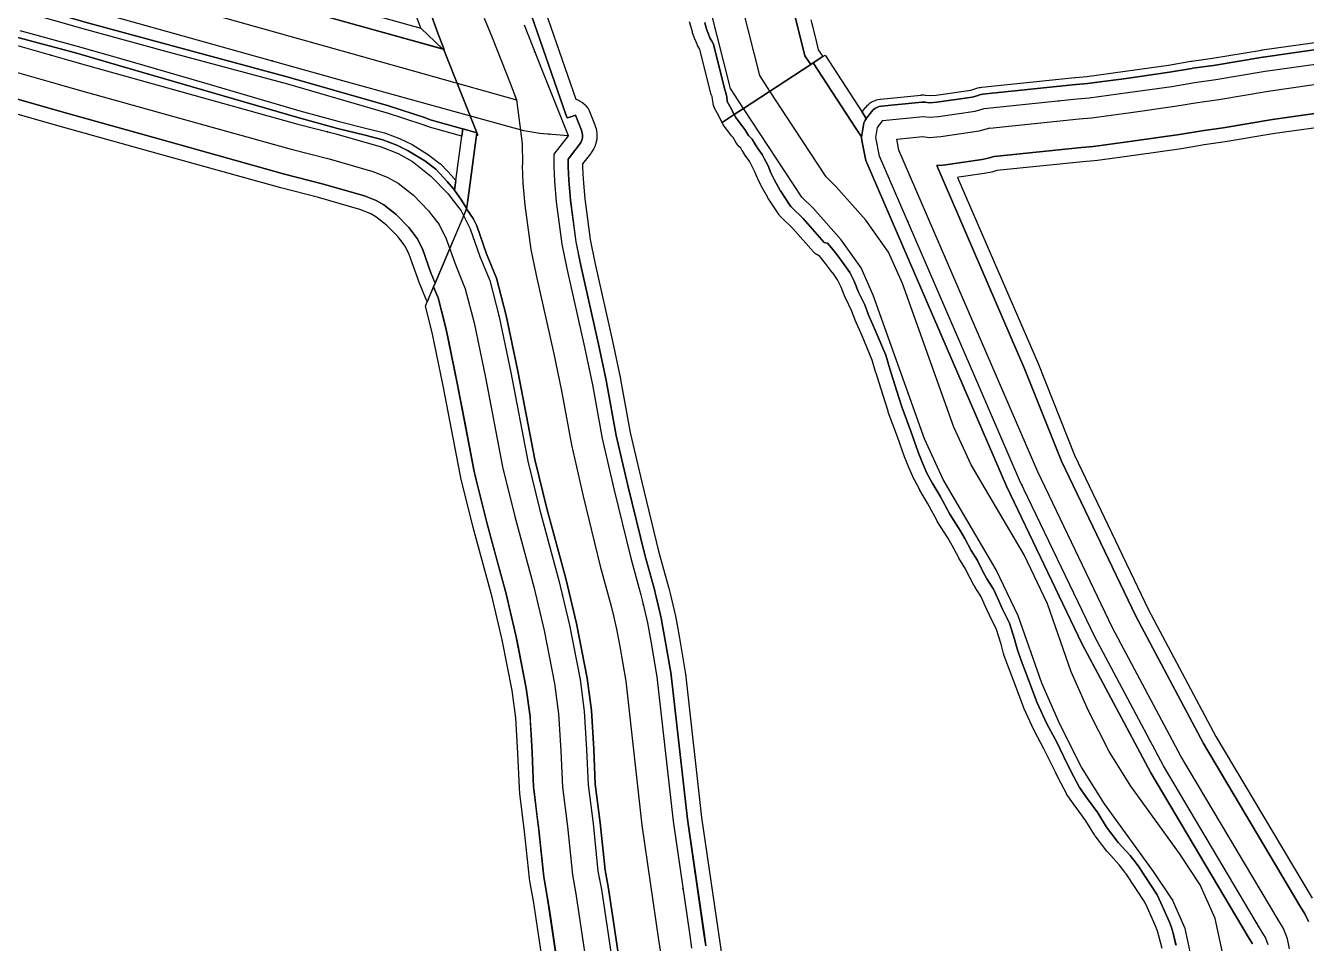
# Model space of a CAD drawing. Header units: inches. Extents: x 87989 to 118156, y 435697 to 451526.
# Drawn here: x 98149.1 to 98595.7, y 450394.4 to 450714.3 of the extents above; entities that cross this region are included whole.
import ezdxf

# ---------------------------------------------------------------- set-up
doc = ezdxf.new("R2010")
doc.units = ezdxf.units.IN
doc.header["$MEASUREMENT"] = 0
for name, color, linetype, true_color in [('As_waterkering_BWK', 7, 'Continuous', 0x7b8981), ('Beschermingszone_BWK', 7, 'Continuous', 0xcf890d), ('Grens_bebouwingsvrije_zone_BWK', 7, 'Continuous', 0x6789ae), ('Kernzone_BWK', 7, 'Continuous', 0xcb89af), ('Referentiepunten_BWK', 7, 'Continuous', 0x178980)]:
    doc.layers.add(name, color=color, linetype=linetype, true_color=true_color)

msp = doc.modelspace()

# ---------------------------------------------------------------- linework, layer by layer
at = {"layer": 'As_waterkering_BWK'}
for points in [[(98338.3395, 450675.9353), (98328.3819, 450676.6707), (98322.8617, 450677.5741), (98259.723, 450695.0705), (98198.2939, 450712.3156), (98159.0546, 450723.1662), (98121.1723, 450733.7292), (98102.6418, 450738.911), (98094.8299, 450741.0953), (98078.2447, 450745.7324), (98038.5788, 450757.0144), (98010.9287, 450764.5817), (97998.3156, 450768.0336), (97994.9932, 450768.9428), (97958.2035, 450779.3559), (97926.5953, 450788.4775), (97877.9285, 450802.4526), (97843.7081, 450812.2173), (97807.1307, 450822.8646), (97766.9971, 450834.4073), (97725.128, 450846.2486), (97689.2554, 450856.0991)], [(98399.4605, 450685.4053), (98394.866, 450692.407), (98387.9833, 450719.8759)], [(98322.9238, 450714.537), (98329.1915, 450698.6574), (98338.2952, 450676.0454), (98338.3395, 450675.9353)], [(98139.669, 450709.24), (98163.3632, 450702.4618), (98168.6306, 450700.985), (98200.7082, 450692.0504), (98244.072, 450679.9631), (98257.2812, 450676.5604), (98273.07, 450672.0044), (98278.9874, 450669.7029), (98283.9941, 450666.9319), (98290.4535, 450661.8598), (98296.4048, 450655.6772), (98297.7842, 450653.892)], [(98481.9404, 450587.745), (98446.9062, 450668.827), (98445.5832, 450675.3093), (98446.1687, 450678.8019), (98448.0151, 450681.2456), (98462.0802, 450682.6576), (98464.3333, 450682.3828), (98467.432, 450682.6336), (98480.2304, 450684.4845), (98483.0151, 450685.2518), (98483.336, 450685.408), (98515.7914, 450688.7854), (98519.9838, 450689.1238), (98533.5008, 450690.9538), (98548.8033, 450693.1111), (98556.6732, 450694.4817), (98564.0988, 450695.5128), (98581.3129, 450698.3954), (98603.9049, 450701.6066)], [(98555.5346, 450389.7892), (98553.4179, 450399.5788), (98549.0523, 450409.5007), (98542.4377, 450419.4226), (98525.372, 450442.9705), (98517.3022, 450455.8029), (98509.7616, 450470.7518), (98503.4116, 450485.0394), (98495.2095, 450508.5873), (98487.5365, 450524.5947), (98469.0157, 450556.0801), (98462.5334, 450570.2354), (98444.6739, 450620.374), (98440.4406, 450629.899), (98433.4953, 450639.6225), (98423.838, 450650.5366), (98419.7369, 450654.5053), (98399.4605, 450685.4053)], [(98338.3395, 450675.9353), (98333.3124, 450669.453), (98333.3564, 450665.6022), (98333.3218, 450665.1795), (98333.5154, 450660.1105), (98334.1551, 450652.8846), (98336.1026, 450638.1314), (98337.8463, 450629.6321), (98344.0388, 450602.2101), (98346.7679, 450589.0984), (98350.1846, 450570.4165), (98354.2469, 450552.8145), (98360.1598, 450528.6101), (98363.6608, 450515.8879), (98364.1027, 450514.0335), (98364.8073, 450511.0765), (98365.9787, 450506.1609), (98367.1179, 450499.759), (98369.2603, 450487.273), (98374.9303, 450437.0139), (98380.7187, 450397.1645), (98381.3588, 450392.7573)], [(98297.7842, 450653.892), (98300.9888, 450649.7447), (98304.1086, 450643.5175), (98307.5383, 450633.8569), (98310.9911, 450625.4332), (98314.2984, 450612.7332), (98318.2671, 450593.4186), (98324.2203, 450562.4623), (98328.4536, 450545.3966), (98335.0682, 450520.9226), (98338.7724, 450505.3122), (98342.4766, 450486.3944), (98343.9318, 450475.2819), (98344.7255, 450461.9204), (98345.2547, 450449.6173), (98346.9745, 450436.1235), (98348.6943, 450419.587), (98349.8849, 450413.1047), (98356.4995, 450368.7869)], [(98582.3731, 450393.9243), (98581.447, 450396.4379), (98579.7273, 450399.216), (98545.8605, 450456.2338), (98521.9157, 450501.2131), (98495.7219, 450555.8497), (98481.9404, 450587.745)]]:
    msp.add_lwpolyline(points, dxfattribs=at)
at = {"layer": 'Beschermingszone_BWK'}
for points in [[(98127.896, 450757.8081), (98165.7436, 450747.2548), (98205.0039, 450736.3982), (98266.4396, 450719.1513), (98286.9202, 450713.4753), (98294.516, 450706.1826), (98265.0963, 450714.3351), (98203.6619, 450731.5817), (98164.4058, 450742.437), (98126.5512, 450752.9923)], [(98148.5703, 450721.6367), (98169.832, 450715.5586), (98198.6445, 450707.7285), (98241.1758, 450696.2734), (98275.6504, 450686.3379), (98288.5488, 450682.125), (98289.6055, 450681.7168), (98290.6602, 450681.3086), (98300.6367, 450678.5449), (98301.5801, 450678.2832), (98301.2461, 450675.7813), (98299.9688, 450676.1348), (98289.9941, 450678.9004), (98289.7598, 450678.9766), (98288.7031, 450679.3848), (98287.709, 450679.7695), (98274.959, 450683.9355), (98274.875, 450683.9609), (98240.5039, 450693.8652), (98197.9922, 450705.3145), (98169.1621, 450713.1504), (98147.8984, 450719.2285)], [(98147.1055, 450712.6328), (98167.1309, 450707.1953), (98183.4531, 450702.4961), (98211.5527, 450694.3438), (98244.7559, 450684.6543), (98258.4785, 450680.9004), (98268.0859, 450678.5), (98274.2598, 450676.9551), (98274.5566, 450676.8613), (98279.4961, 450674.9473), (98279.6836, 450674.8652), (98283.6348, 450672.9512), (98283.8691, 450672.8223), (98289.6113, 450669.2422), (98289.7773, 450669.127), (98293.6055, 450666.2871), (98293.7227, 450666.1953), (98293.9355, 450665.9941), (98297.9492, 450661.7324), (98298.0293, 450661.6465), (98299.1777, 450660.3047), (98298.7207, 450656.8945), (98298.3535, 450657.4258), (98296.1309, 450660.0195), (98292.1172, 450664.2793), (98288.2891, 450667.1191), (98282.5449, 450670.7012), (98278.5938, 450672.6152), (98273.6543, 450674.5293), (98267.4785, 450676.0742), (98257.8457, 450678.4824), (98244.0762, 450682.248), (98210.8555, 450691.9434), (98182.7598, 450700.0938), (98166.457, 450704.7871), (98146.4512, 450710.2207)], [(98603.2013, 450706.5568), (98580.6093, 450703.3456), (98580.4872, 450703.3267), (98563.3419, 450700.4557), (98555.9855, 450699.4342), (98555.8153, 450699.4076), (98548.0251, 450698.0508), (98532.8164, 450695.9067), (98519.4468, 450694.0968), (98515.389, 450693.7692), (98515.2738, 450693.7585), (98482.8185, 450690.3811), (98482.2911, 450690.301), (98481.7766, 450690.1602), (98481.2819, 450689.9606), (98479.2044, 450689.3882), (98466.872, 450687.6046), (98464.4353, 450687.4074), (98462.6854, 450687.6208), (98462.0802, 450687.6576), (98461.5807, 450687.6325), (98447.5157, 450686.2206), (98446.7066, 450686.0714), (98445.9329, 450685.7914), (98445.2156, 450685.3884), (98444.5741, 450684.8732), (98444.0258, 450684.2598), (98442.8017, 450682.6396), (98442.2572, 450681.9191), (98440.8093, 450684.1498), (98440.9617, 450684.3514), (98442.0311, 450685.7669), (98442.1619, 450685.9259), (98442.7102, 450686.5393), (98443.0087, 450686.8224), (98443.6502, 450687.3376), (98443.991, 450687.5679), (98444.7083, 450687.971), (98445.0823, 450688.1423), (98445.856, 450688.4222), (98446.2531, 450688.5299), (98447.0622, 450688.6791), (98447.266, 450688.7081), (98461.331, 450690.12), (98461.4557, 450690.1294), (98461.9551, 450690.1544), (98462.2317, 450690.153), (98462.837, 450690.1162), (98462.988, 450690.1024), (98464.4863, 450689.9197), (98466.5919, 450690.0901), (98478.6914, 450691.84), (98480.4795, 450692.3327), (98480.8412, 450692.4786), (98481.1167, 450692.5715), (98481.6312, 450692.7123), (98481.9156, 450692.7726), (98482.443, 450692.8528), (98482.5597, 450692.8677), (98515.0295, 450696.2465), (98515.1734, 450696.2598), (98519.1783, 450696.5832), (98532.4742, 450698.3832), (98547.5961, 450700.5144), (98547.676, 450700.527), (98555.4076, 450701.874), (98555.6204, 450701.9073), (98562.9289, 450702.9219), (98562.9979, 450702.9324), (98580.0895, 450705.7948), (98580.2422, 450705.8185), (98602.8686, 450709.0345)], [(98134.8805, 450691.8878), (98158.4583, 450685.143), (98163.7862, 450683.6492), (98195.8768, 450674.7109), (98239.4103, 450662.5782), (98252.5398, 450659.1942), (98267.3007, 450654.9347), (98271.3323, 450653.3667), (98274.0138, 450651.8826), (98278.353, 450648.4754), (98282.7589, 450643.8983), (98283.5408, 450642.8863), (98285.6777, 450640.1208), (98287.5176, 450636.4483), (98290.5756, 450627.8348), (98290.8831, 450627.0301), (98291.6028, 450625.2743), (98291.639, 450625.1861), (98291.9136, 450624.5164), (98291.3639, 450623.2203), (98289.7763, 450619.4776), (98289.4363, 450618.676), (98289.1559, 450618.0148), (98289.1231, 450618.1407), (98288.8158, 450618.8904), (98286.2567, 450625.1337), (98285.8637, 450626.1619), (98282.909, 450634.4846), (98281.4246, 450637.4475), (98279.5842, 450639.8292), (98278.9683, 450640.6263), (98274.9918, 450644.7575), (98271.2415, 450647.7022), (98269.2058, 450648.8289), (98265.6981, 450650.1932), (98251.2228, 450654.3702), (98238.1154, 450657.749), (98194.5347, 450669.8944), (98162.4405, 450678.8337), (98157.0959, 450680.3323), (98133.5504, 450687.0677)], [(98545.3965, 450392.582), (98544.4375, 450396.5742), (98543.7715, 450398.6289), (98543.3477, 450399.8555), (98540.3008, 450406.7695), (98539.3945, 450408.6875), (98532.8496, 450418.6367), (98532.459, 450419.1094), (98532.4336, 450419.1406), (98532.3828, 450419.2031), (98532.3574, 450419.2344), (98530.4063, 450421.7578), (98526.4238, 450426.1133), (98526.3887, 450426.1523), (98526.3457, 450426.2031), (98526.1953, 450426.3828), (98526.127, 450426.4688), (98522.0801, 450431.8398), (98522.0059, 450431.9414), (98521.8613, 450432.1563), (98521.7969, 450432.2578), (98518.8477, 450437.1172), (98515.3848, 450441.707), (98515.3633, 450441.7344), (98515.3184, 450441.7969), (98515.2949, 450441.8281), (98512.4863, 450445.7969), (98512.4473, 450445.8516), (98512.3926, 450445.9375), (98512.2188, 450446.2266), (98512.1855, 450446.2773), (98512.1348, 450446.3711), (98510.168, 450450.1367), (98508.2129, 450453.9648), (98508.1934, 450454.0078), (98506.5176, 450457.4922), (98504.2031, 450462.2109), (98504.1875, 450462.2422), (98500.8281, 450468.6172), (98500.7988, 450468.6719), (98500.7422, 450468.7891), (98500.7148, 450468.8477), (98497.3555, 450476.1055), (98497.3184, 450476.1875), (98497.248, 450476.3594), (98497.2168, 450476.4375), (98493.0996, 450487.3242), (98491.627, 450491.2734), (98490.2754, 450494.9297), (98490.2539, 450494.9922), (98490.2383, 450495.043), (98490.166, 450495.2695), (98490.1348, 450495.3789), (98489.2578, 450498.6836), (98487.5605, 450504.0977), (98485.2773, 450508.6523), (98485.2598, 450508.6914), (98485.2168, 450508.7812), (98485.1953, 450508.8281), (98483.4023, 450512.793), (98483.3887, 450512.8203), (98482.2422, 450515.4453), (98480.127, 450518.6914), (98480.0703, 450518.7813), (98479.9551, 450518.9766), (98479.9082, 450519.0586), (98478.3828, 450521.9063), (98478.3574, 450521.957), (98476.6348, 450525.3477), (98474.5313, 450528.7109), (98474.4863, 450528.7852), (98474.3984, 450528.9336), (98474.3574, 450529.0078), (98472.1836, 450533.0859), (98470.6855, 450535.7383), (98467.1191, 450541.3125), (98467.0684, 450541.3984), (98466.9668, 450541.5703), (98466.9238, 450541.6484), (98463.6074, 450547.8477), (98463.5859, 450547.8867), (98460.9492, 450552.4023), (98460.9336, 450552.4297), (98460.8965, 450552.4961), (98460.8789, 450552.5273), (98459.0137, 450555.957), (98458.9688, 450556.043), (98458.8809, 450556.2187), (98458.8418, 450556.3047), (98457.1504, 450560.082), (98457.1289, 450560.1328), (98457.082, 450560.2422), (98457.0645, 450560.2852), (98455.6797, 450563.7852), (98455.6621, 450563.832), (98455.627, 450563.9258), (98455.6094, 450563.9727), (98453.1738, 450570.9375), (98449.9258, 450579.6094), (98449.9023, 450579.6758), (98449.8555, 450579.8125), (98449.834, 450579.8789), (98447.3379, 450587.9063), (98445.6582, 450593.1055), (98445.6445, 450593.1484), (98445.6172, 450593.2383), (98445.6055, 450593.2812), (98444.3457, 450597.7148), (98440.7813, 450606.125), (98438.3555, 450611.6641), (98438.3359, 450611.7109), (98438.3242, 450611.7383), (98438.2637, 450611.8906), (98438.2363, 450611.9648), (98437.1152, 450615.0547), (98435.1016, 450619.1602), (98435.0625, 450619.2461), (98434.9844, 450619.4219), (98434.9609, 450619.4766), (98434.9473, 450619.5078), (98433.5059, 450623.1289), (98432.2227, 450625.6641), (98430.5449, 450628.082), (98430.5195, 450628.1172), (98428.0508, 450631.4219), (98426.2012, 450633.6523), (98426.1641, 450633.6992), (98425.8945, 450634.0391), (98425.8613, 450634.0508), (98425.709, 450634.1094), (98425.5547, 450634.1797), (98425.207, 450634.3516), (98425.0723, 450634.4258), (98424.9316, 450634.5117), (98424.877, 450634.5469), (98424.5645, 450634.7695), (98424.4863, 450634.8281), (98424.3594, 450634.9297), (98424.2676, 450635.0156), (98423.9922, 450635.2813), (98423.9648, 450635.3125), (98423.8594, 450635.4219), (98416.6055, 450643.6211), (98412.7832, 450647.3203), (98412.7441, 450647.3555), (98412.6465, 450647.457), (98412.6016, 450647.5039), (98412.248, 450647.8828), (98412.1973, 450647.9375), (98412.1563, 450647.9883), (98411.9805, 450648.1992), (98411.918, 450648.2773), (98411.8945, 450648.3086), (98411.5449, 450648.7773), (98411.502, 450648.8398), (98411.418, 450648.957), (98411.3828, 450649.0117), (98408.1367, 450653.957), (98408.0957, 450654.0195), (98408.0156, 450654.1523), (98407.9785, 450654.2148), (98407.877, 450654.3945), (98405.7246, 450658.2109), (98405.6875, 450658.2813), (98405.6172, 450658.418), (98405.5859, 450658.4805), (98404.4434, 450660.8398), (98404.4063, 450660.918), (98404.334, 450661.082), (98404.3125, 450661.1328), (98404.3008, 450661.1641), (98403.4434, 450663.3047), (98402.1875, 450665.6836), (98401.5977, 450666.8086), (98400.3281, 450668.6836), (98400.3027, 450668.7227), (98399.043, 450670.6719), (98399.0156, 450670.7148), (98398.4648, 450671.6094), (98397.6289, 450672.4414), (98397.5527, 450672.5195), (98397.4023, 450672.6836), (98397.3652, 450672.7266), (98397.2617, 450672.8516), (98397.1973, 450672.9414), (98396.9453, 450673.3008), (98396.916, 450673.3438), (98396.8281, 450673.4844), (98395.7852, 450675.3008), (98395.3574, 450675.8203), (98394.832, 450676.457), (98394.7949, 450676.5078), (98394.7129, 450676.6094), (98394.6836, 450676.6484), (98392.7031, 450679.3125), (98392.6309, 450679.4141), (98392.5938, 450679.4727), (98392.3867, 450679.8047), (98392.3379, 450679.8828), (98392.2891, 450679.9727), (98392.0054, 450680.5132), (98396.2062, 450683.2698), (98396.7168, 450682.2969), (98398.6953, 450679.6328), (98399.2207, 450678.9922), (98399.9102, 450678.1523), (98401.1602, 450675.9805), (98402.4121, 450674.7344), (98403.2578, 450673.3633), (98404.4883, 450671.457), (98405.8945, 450669.3789), (98406.6113, 450668.0156), (98407.9883, 450665.4063), (98408.9434, 450663.0195), (98410.082, 450660.6641), (98412.2246, 450656.8594), (98412.3164, 450656.6992), (98415.5566, 450651.7617), (98415.9063, 450651.293), (98416.2598, 450650.9141), (98420.2227, 450647.0781), (98427.6035, 450638.7344), (98428.7773, 450638.4609), (98430.0703, 450636.8203), (98431.9805, 450634.5156), (98434.5918, 450631.0195), (98436.5273, 450628.2266), (98438.0664, 450625.1875), (98439.5918, 450621.3594), (98441.7246, 450617.0117), (98442.9355, 450613.6719), (98445.373, 450608.1055), (98449.0703, 450599.3789), (98450.4141, 450594.6445), (98452.1055, 450589.418), (98454.6094, 450581.3633), (98457.875, 450572.6367), (98460.3281, 450565.625), (98461.7148, 450562.125), (98463.4043, 450558.3477), (98465.2695, 450554.918), (98467.9609, 450550.3086), (98471.332, 450544.0078), (98474.9727, 450538.3164), (98476.5664, 450535.4883), (98478.7695, 450531.3633), (98480.9922, 450527.8086), (98482.8027, 450524.2461), (98484.3164, 450521.4219), (98486.6582, 450517.8281), (98487.9648, 450514.8398), (98489.752, 450510.8867), (98492.2109, 450505.9766), (98494.0566, 450500.0938), (98494.0801, 450500), (98494.9668, 450496.6641), (98496.3145, 450493.0117), (98497.7793, 450489.082), (98501.8926, 450478.2031), (98505.252, 450470.9453), (98508.6523, 450464.4922), (98511.0156, 450459.6758), (98512.6797, 450456.2109), (98514.6113, 450452.4297), (98516.5664, 450448.6875), (98519.377, 450444.7188), (98522.9922, 450439.9297), (98526.0723, 450434.8477), (98530.1133, 450429.4844), (98534.2344, 450424.9805), (98536.3125, 450422.2969), (98537.3398, 450421.0547), (98543.6992, 450411.2812), (98545.0137, 450408.5), (98547.9668, 450401.8008), (98548.5137, 450400.2148), (98549.2559, 450397.9297), (98550.252, 450393.7734)], [(98596.4605, 450401.9692), (98595.1774, 450404.6487), (98593.4087, 450407.513), (98559.808, 450464.0829), (98536.1975, 450508.4341), (98510.2851, 450562.4838), (98497.5459, 450594.4879), (98466.8571, 450665.5129), (98466.8494, 450665.5308), (98468.8035, 450665.689), (98469.8653, 450665.8086), (98482.6637, 450667.6596), (98484.7463, 450668.0953), (98486.89, 450668.686), (98517.3553, 450671.8563), (98521.3518, 450672.179), (98522.2645, 450672.2775), (98535.8277, 450674.1139), (98551.4482, 450676.3204), (98559.3015, 450677.6836), (98566.6716, 450678.7104), (98583.9133, 450681.5941), (98606.0373, 450684.7388)], [(98606.6645, 450679.7777), (98584.6781, 450676.6526), (98567.4284, 450673.7684), (98560.0745, 450672.743), (98552.2262, 450671.3819), (98536.5121, 450669.161), (98522.9353, 450667.3227), (98521.7541, 450667.1952), (98517.8153, 450666.8772), (98487.8192, 450663.7557), (98486.0745, 450663.275), (98483.3794, 450662.7111), (98474.5717, 450661.4373), (98474.0948, 450661.3683), (98502.1358, 450596.4711), (98514.8361, 450564.557), (98540.6606, 450510.6906), (98564.1666, 450466.5357), (98597.6842, 450410.1058)], [(98332.7986, 450365.0172), (98326.2074, 450409.1635), (98325.0741, 450415.3356), (98325.0446, 450415.5184), (98324.8458, 450416.9188), (98324.823, 450417.1044), (98323.1316, 450433.3679), (98321.4473, 450446.5831), (98321.4252, 450446.7913), (98321.2903, 450448.3769), (98321.2769, 450448.5859), (98320.7563, 450460.6892), (98320.0244, 450473.0089), (98318.7779, 450482.5282), (98315.3114, 450500.2324), (98311.8022, 450515.0208), (98305.2223, 450539.3764), (98300.9264, 450556.6834), (98300.896, 450556.8135), (98300.679, 450557.7999), (98300.6522, 450557.93), (98294.7296, 450588.7273), (98290.9152, 450607.2909), (98288.5156, 450616.5053), (98289.1559, 450618.0148), (98289.4363, 450618.676), (98291.3639, 450623.2203), (98292.7064, 450619.945), (98292.9262, 450619.4088), (98295.1637, 450610.8169), (98295.7868, 450608.4241), (98296.5566, 450604.6775), (98299.6326, 450589.708), (98302.2641, 450576.0241), (98305.5622, 450558.8742), (98305.7792, 450557.8878), (98306.2455, 450556.0091), (98310.0621, 450540.6307), (98312.7664, 450530.6215), (98316.6493, 450516.2504), (98318.0782, 450510.2288), (98320.1991, 450501.2906), (98320.6313, 450499.0831), (98323.7152, 450483.3333), (98325.0051, 450473.4827), (98325.0969, 450471.9376), (98325.3767, 450467.2272), (98325.75, 450460.9436), (98326.2723, 450448.8008), (98326.4072, 450447.2152), (98327.424, 450439.2369), (98328.0988, 450433.9424), (98328.4455, 450430.6088), (98329.7962, 450417.6216), (98329.995, 450416.2212), (98331.1402, 450409.9846), (98331.7424, 450405.9508), (98333.3858, 450394.9429), (98336.3346, 450375.191)]]:
    msp.add_lwpolyline(points, dxfattribs=at)
for points in [[(98288.1915, 450724.6663, 0), (98292.8802, 450711.6984, 0), (98293.2276, 450710.785, 0), (98295.109, 450706.0183, 0), (98294.516, 450706.1826, 0), (98286.9202, 450713.4753, 0), (98283.4894, 450722.9663, 0)], [(98329.3555, 450722.1641, 0), (98340.957, 450688.6758, 0), (98341.8652, 450688.3125, 0), (98341.8945, 450688.3008, 0), (98342.043, 450688.2344, 0), (98342.1875, 450688.1563, 0), (98342.2441, 450688.125, 0), (98343.0918, 450687.6055, 0), (98343.1738, 450687.5508, 0), (98343.3066, 450687.457, 0), (98343.4316, 450687.3516, 0), (98344.1816, 450686.6992, 0), (98344.3008, 450686.5859, 0), (98344.4121, 450686.4648, 0), (98344.4746, 450686.3945, 0), (98345.0996, 450685.6211, 0), (98345.1426, 450685.5664, 0), (98345.2383, 450685.4336, 0), (98345.3242, 450685.2969, 0), (98345.4023, 450685.1523, 0), (98345.4746, 450684.9922, 0), (98347.6152, 450679.6719, 0), (98347.6543, 450679.5703, 0), (98347.7266, 450679.3672, 0), (98347.7363, 450679.3359, 0), (98347.7598, 450679.2617, 0), (98348.0137, 450678.4336, 0), (98348.0371, 450678.3516, 0), (98348.0684, 450678.2227, 0), (98348.1582, 450677.7969, 0), (98348.1641, 450677.7656, 0), (98348.1934, 450677.5938, 0), (98348.2988, 450676.7188, 0), (98348.3125, 450676.5781, 0), (98348.3164, 450676.5039, 0), (98348.332, 450676.0664, 0), (98348.334, 450675.9805, 0), (98348.3301, 450675.8516, 0), (98348.2832, 450674.9844, 0), (98348.2813, 450674.9531, 0), (98348.2656, 450674.7773, 0), (98348.2031, 450674.3359, 0), (98348.1797, 450674.1953, 0), (98348.1621, 450674.1211, 0), (98347.9668, 450673.2773, 0), (98347.9473, 450673.1914, 0), (98347.9102, 450673.0664, 0), (98347.7754, 450672.6523, 0), (98347.7637, 450672.6211, 0), (98347.7031, 450672.457, 0), (98347.3594, 450671.6484, 0), (98347.3008, 450671.5195, 0), (98347.2656, 450671.4531, 0), (98347.0605, 450671.0664, 0), (98347.0195, 450670.9922, 0), (98346.9512, 450670.8789, 0), (98346.4785, 450670.1523, 0), (98346.4609, 450670.125, 0), (98346.4395, 450670.0937, 0), (98346.3594, 450669.9805, 0), (98346.3184, 450669.9219, 0), (98346.2051, 450669.7656, 0), (98346.1855, 450669.7383, 0), (98346.1445, 450669.6836, 0), (98346.127, 450669.6602, 0), (98343.3516, 450666.082, 0), (98343.3555, 450665.7031, 0), (98343.3555, 450665.6563, 0), (98343.3535, 450665.543, 0), (98343.3535, 450665.4844, 0), (98343.3359, 450665.0078, 0), (98343.498, 450660.7422, 0), (98344.0977, 450653.9805, 0), (98345.9707, 450639.793, 0), (98347.6172, 450631.7617, 0), (98347.627, 450631.7148, 0), (98353.8066, 450604.3516, 0), (98353.8164, 450604.3086, 0), (98356.5605, 450591.1211, 0), (98356.5664, 450591.0938, 0), (98356.5957, 450590.9414, 0), (98356.6016, 450590.9141, 0), (98359.9805, 450572.4414, 0), (98363.9766, 450555.125, 0), (98369.8359, 450531.1406, 0), (98369.8438, 450531.1055, 0), (98373.3105, 450518.5117, 0), (98373.3184, 450518.4766, 0), (98373.373, 450518.2695, 0), (98373.3828, 450518.2266, 0), (98373.8301, 450516.3516, 0), (98375.707, 450508.4805, 0), (98375.7148, 450508.4453, 0), (98375.7305, 450508.375, 0), (98375.7383, 450508.3398, 0), (98375.7969, 450508.0547, 0), (98375.8027, 450508.0273, 0), (98375.8184, 450507.9492, 0), (98375.8242, 450507.9141, 0), (98376.9688, 450501.4805, 0), (98379.1172, 450488.9648, 0), (98379.123, 450488.9297, 0), (98379.1328, 450488.8594, 0), (98379.1387, 450488.8203, 0), (98379.1797, 450488.5352, 0), (98379.1836, 450488.5078, 0), (98379.1934, 450488.4297, 0), (98379.1973, 450488.3945, 0), (98384.8457, 450438.3125, 0), (98384.8516, 450438.2734, 0), (98390.6152, 450398.6016, 0), (98396.8594, 450355.6094, 0)], [(98422.903, 450716.2857, 0), (98424.6167, 450709.4463, 0), (98425.5194, 450705.8435, 0), (98427.0506, 450703.5101, 0), (98423.7063, 450701.3156, 0), (98422.8703, 450700.767, 0), (98420.875, 450703.8077, 0), (98419.8385, 450708.0291, 0), (98419.8187, 450708.0232, 0), (98415.4083, 450725.6251, 0)], [(98386.3066, 450393.4766, 0), (98385.666, 450397.8828, 0), (98379.8906, 450437.6523, 0), (98374.2285, 450487.832, 0), (98374.1875, 450488.1172, 0), (98372.043, 450500.6211, 0), (98370.9023, 450507.0352, 0), (98370.8418, 450507.3203, 0), (98369.6719, 450512.2344, 0), (98368.9668, 450515.1914, 0), (98368.5254, 450517.0469, 0), (98368.4824, 450517.2148, 0), (98365, 450529.8672, 0), (98359.1113, 450553.9688, 0), (98355.082, 450571.4297, 0), (98351.6855, 450589.9961, 0), (98351.6621, 450590.1172, 0), (98348.9258, 450603.2695, 0), (98342.7441, 450630.6367, 0), (98342.7246, 450630.7344, 0), (98341.0371, 450638.9609, 0), (98339.127, 450653.4336, 0), (98338.5078, 450660.4258, 0), (98338.3301, 450665.0703, 0), (98338.3398, 450665.1953, 0), (98338.3555, 450665.6602, 0), (98338.332, 450667.7656, 0), (98342.1719, 450672.7188, 0), (98342.2852, 450672.875, 0), (98342.7578, 450673.6016, 0), (98343.0957, 450674.4023, 0), (98343.291, 450675.2461, 0), (98343.3359, 450676.1133, 0), (98343.2305, 450676.9727, 0), (98342.9785, 450677.8008, 0), (98342.9336, 450677.9141, 0), (98340.8594, 450683.0625, 0), (98339.2871, 450682.4531, 0), (98338.002, 450682.1289, 0), (98337.5215, 450683.3203, 0), (98324.6328, 450720.5234, 0)], [(98385.9102, 450715.4258, 0), (98386.4473, 450713.4102, 0), (98386.9512, 450711.8945, 0), (98387.8242, 450709.8594, 0), (98388.3555, 450708.9062, 0), (98388.9258, 450707.8828, 0), (98392.9258, 450691.9219, 0), (98393.0352, 450691.6055, 0), (98393.2012, 450691.2969, 0), (98393.2227, 450691.2266, 0), (98393.6035, 450689.5313, 0), (98393.7871, 450687.8789, 0), (98395.2109, 450685.1641, 0), (98395.2695, 450685.0547, 0), (98396.2062, 450683.2698, 0), (98392.0054, 450680.5132, 0), (98390.8418, 450682.7305, 0), (98390.7852, 450682.8398, 0), (98389.3594, 450685.5586, 0), (98389.332, 450685.6133, 0), (98389.293, 450685.6992, 0), (98389.166, 450685.9805, 0), (98389.1387, 450686.043, 0), (98389.0801, 450686.1992, 0), (98389.0566, 450686.2695, 0), (98388.9668, 450686.5664, 0), (98388.9414, 450686.6484, 0), (98388.9043, 450686.8086, 0), (98388.8945, 450686.8672, 0), (98388.8418, 450687.168, 0), (98388.8242, 450687.2734, 0), (98388.8184, 450687.3242, 0), (98388.6641, 450688.6992, 0), (98388.459, 450689.6094, 0), (98388.3828, 450689.7852, 0), (98388.3594, 450689.8398, 0), (98388.3027, 450689.9883, 0), (98388.1934, 450690.3047, 0), (98388.1621, 450690.4023, 0), (98388.1035, 450690.6055, 0), (98388.0859, 450690.668, 0), (98388.0762, 450690.707, 0), (98384.2363, 450706.0273, 0), (98383.9863, 450706.4727, 0), (98383.457, 450707.4258, 0), (98383.3984, 450707.5391, 0), (98383.2832, 450707.7695, 0), (98383.2305, 450707.8867, 0), (98382.3574, 450709.9219, 0), (98382.3457, 450709.9531, 0), (98382.3184, 450710.0195, 0), (98382.2441, 450710.2148, 0), (98382.2109, 450710.3047, 0), (98381.7031, 450711.8281, 0), (98381.6797, 450711.9023, 0), (98381.6348, 450712.0508, 0), (98381.6152, 450712.1211, 0), (98381.0859, 450714.1133, 0), (98380.6563, 450715.6641, 0)]]:
    msp.add_polyline3d(points, dxfattribs=at)
for points in [[(98440.652, 450676.136, 0), (98440.5936, 450675.5805, 0), (98438.547, 450678.6995, 0), (98423.7063, 450701.3156, 0), (98427.0506, 450703.5101, 0), (98427.8867, 450704.0588, 0), (98440.8093, 450684.1498, 0), (98442.2572, 450681.9191, 0), (98442.1794, 450681.816, 0), (98441.7527, 450681.1468, 0), (98441.4373, 450680.4184, 0), (98441.2411, 450679.6493, 0)], [(98303.4099, 450654.2308, 0), (98302.8993, 450650.4113, 0), (98302.8487, 450650.4973, 0), (98302.7769, 450650.6405, 0), (98302.7208, 450650.7447, 0), (98302.5714, 450650.9676, 0), (98301.1319, 450653.4118, 0), (98298.7214, 450656.8936, 0), (98299.1775, 450660.3052, 0), (98301.2465, 450675.7812, 0), (98301.5809, 450678.2827, 0), (98306.0938, 450677.0322, 0), (98306.4452, 450676.9348, 0), (98306.111, 450674.4344, 0)]]:
    msp.add_polyline3d(points, close=True, dxfattribs=at)
at = {"layer": 'Grens_bebouwingsvrije_zone_BWK'}
for points in [[(97691.9186, 450865.738), (97727.8128, 450855.8815), (97769.7399, 450844.0238), (97809.9101, 450832.4705), (97846.4775, 450821.8262), (97880.6805, 450812.0665), (97929.3616, 450798.0873), (97960.9516, 450788.9709), (97997.6748, 450778.5766), (98000.9553, 450777.6789), (98013.5684, 450774.227), (98041.2666, 450766.6465), (98080.9589, 450755.357), (98097.5227, 450750.7259), (98105.3348, 450748.5416), (98123.8617, 450743.3608), (98161.7302, 450732.8016), (98200.9779, 450721.9487), (98262.4096, 450704.7028), (98320.3003, 450688.4641)], [(98309.0655, 450716.9628), (98311.7618, 450710.1314), (98318.0445, 450694.2136), (98320.3003, 450688.4641), (98322.2694, 450673.163), (98322.3513, 450665.9887), (98322.3047, 450665.419), (98322.5339, 450659.4152), (98323.2188, 450651.6792), (98325.2484, 450636.3039), (98327.0926, 450627.315), (98333.2885, 450599.8777), (98335.9715, 450586.9878), (98339.4095, 450568.1891), (98343.5444, 450550.2723), (98349.5118, 450525.845), (98353.0045, 450513.1528), (98353.4023, 450511.4836), (98354.107, 450508.5266), (98355.2046, 450503.9205), (98356.2821, 450497.8653), (98358.3652, 450485.725), (98364.0193, 450435.6063), (98369.8329, 450395.5832), (98370.4731, 450391.1761)], [(98566.4917, 450391.1633), (98563.9344, 450402.9907), (98558.7355, 450414.8064), (98551.4709, 450425.7033), (98534.4912, 450449.1326), (98526.89, 450461.2198), (98519.7041, 450475.4655), (98513.6491, 450489.0892), (98505.3949, 450512.7869), (98497.2543, 450529.7699), (98478.7824, 450561.172), (98472.7345, 450574.3788), (98454.8958, 450624.4592), (98450.0397, 450635.3854), (98442.1132, 450646.4826), (98431.7937, 450658.145), (98428.2639, 450661.5609), (98408.6573, 450691.4401), (98405.0838, 450696.8858), (98399.2258, 450720.2651)], [(98137.2747, 450700.5639), (98160.9107, 450693.8024), (98166.2084, 450692.3171), (98198.2925, 450683.3807), (98241.7409, 450671.2698), (98254.9105, 450667.8773), (98270.1853, 450663.4696), (98275.1598, 450661.5348), (98279.0039, 450659.4072), (98284.4033, 450655.1676), (98289.5818, 450649.7878), (98290.6625, 450648.3892), (98293.3332, 450644.9327), (98295.8131, 450639.9829), (98299.129, 450630.6428), (98302.434, 450622.5797), (98305.5298, 450610.692), (98309.4398, 450591.663), (98315.4274, 450560.5277), (98319.7409, 450543.1388), (98326.3436, 450518.709), (98329.9744, 450503.4078), (98333.5897, 450484.944), (98334.9665, 450474.4297), (98335.737, 450461.4602), (98336.2792, 450448.8536), (98338.0335, 450435.0889), (98339.7789, 450418.3066), (98341.0058, 450411.6271), (98347.6108, 450367.3731)], [(98589.8703, 450392.4552), (98589.1043, 450395.9025), (98587.771, 450399.5212), (98585.7129, 450402.8459), (98551.9625, 450459.6678), (98528.164, 450504.3723), (98502.0933, 450558.7521), (98488.3662, 450590.5215), (98453.6197, 450670.9375), (98452.8527, 450674.6961), (98462.0052, 450675.6148), (98464.1905, 450675.3483), (98468.2161, 450675.6742), (98481.6667, 450677.6194), (98485.4968, 450678.6748), (98485.2882, 450678.5733), (98516.4353, 450681.8146), (98520.7355, 450682.1617), (98534.4589, 450684.0197), (98549.8927, 450686.1955), (98557.7554, 450687.5649), (98565.1584, 450688.5928), (98582.3836, 450691.4772), (98604.7829, 450694.661)]]:
    msp.add_lwpolyline(points, dxfattribs=at)
at = {"layer": 'Kernzone_BWK'}
for points in [[(98126.5508, 450752.9922), (98164.4063, 450742.4375), (98203.6621, 450731.582), (98265.0957, 450714.3359), (98294.7344, 450706.1211), (98294.9043, 450705.9141), (98306.8242, 450676.1172), (98306.3223, 450676.0078), (98306.4453, 450676.9336), (98306.0938, 450677.0313), (98301.5801, 450678.2812), (98300.6367, 450678.543), (98290.6602, 450681.3086), (98289.6055, 450681.7187), (98288.5488, 450682.125), (98275.6504, 450686.3398), (98241.1758, 450696.2734), (98198.6445, 450707.7266), (98169.832, 450715.5586), (98148.5703, 450721.6367)], [(98358.9681, 450369.1797), (98352.3514, 450413.5155), (98351.1705, 450419.9428), (98349.4576, 450436.4103), (98347.7482, 450449.8291), (98347.2218, 450462.0479), (98346.4224, 450475.5186), (98344.9456, 450486.7969), (98341.2159, 450505.841), (98337.4915, 450521.5378), (98330.8742, 450546.0242), (98326.6625, 450562.9994), (98320.719, 450593.9067), (98316.7337, 450613.3), (98313.368, 450626.2256), (98309.8739, 450634.7497), (98306.4133, 450644.4998), (98305.1413, 450647.0387), (98302.8993, 450650.4113), (98302.9414, 450650.7227), (98303.4102, 450654.2305), (98306.1094, 450674.4336), (98306.3203, 450676.0078), (98306.8242, 450676.1172), (98294.9063, 450705.9141), (98294.7344, 450706.1211), (98295.1094, 450706.0195), (98293.2266, 450710.7852), (98292.8789, 450711.6992), (98288.1914, 450724.668)], [(98324.6328, 450720.5234), (98337.5234, 450683.3203), (98338, 450682.1289), (98339.2891, 450682.4531), (98340.8594, 450683.0625), (98342.9336, 450677.9141), (98342.9766, 450677.8008), (98343.2305, 450676.9727), (98343.3359, 450676.1133), (98343.2891, 450675.2461), (98343.0977, 450674.4023), (98342.7578, 450673.6016), (98342.2852, 450672.875), (98342.1719, 450672.7188), (98338.332, 450667.7656), (98338.3555, 450665.6602), (98338.3398, 450665.1953), (98338.3281, 450665.0703), (98338.5078, 450660.4258), (98339.125, 450653.4336), (98341.0352, 450638.9609), (98342.7227, 450630.7344), (98342.7461, 450630.6367), (98348.9258, 450603.2695), (98351.6641, 450590.1172), (98351.6875, 450589.9961), (98355.082, 450571.4297), (98359.1133, 450553.9688), (98365, 450529.8672), (98368.4805, 450517.2148), (98368.5234, 450517.0469), (98368.9648, 450515.1914), (98369.6719, 450512.2344), (98370.8438, 450507.3203), (98370.9023, 450507.0352), (98372.043, 450500.6211), (98374.1875, 450488.1172), (98374.2305, 450487.832), (98379.8906, 450437.6523), (98385.668, 450397.8828), (98386.3086, 450393.4766)], [(98417.2721, 450718.1868), (98419.8187, 450708.0232), (98419.8359, 450708.0403), (98420.875, 450703.8086), (98422.8703, 450700.7668), (98399.46, 450685.405), (98396.2072, 450683.2704), (98395.2695, 450685.0547), (98395.2109, 450685.1641), (98393.7891, 450687.8789), (98393.6016, 450689.5313), (98393.2227, 450691.2266), (98393.2031, 450691.2969), (98393.0352, 450691.6055), (98392.9258, 450691.9219), (98388.9258, 450707.8828), (98388.3555, 450708.9062), (98387.8242, 450709.8594), (98386.9531, 450711.8945), (98386.4453, 450713.4102), (98385.9102, 450715.4258)], [(98146.4505, 450710.221), (98166.4572, 450704.787), (98182.7589, 450700.0941), (98210.8548, 450691.9432), (98244.0758, 450682.2486), (98257.8458, 450678.4819), (98267.4787, 450676.0737), (98273.6536, 450674.53), (98278.5935, 450672.6158), (98282.5454, 450670.7016), (98288.2881, 450667.1201), (98292.1165, 450664.2797), (98296.1302, 450660.019), (98298.3532, 450657.4255), (98298.7214, 450656.8936), (98301.1319, 450653.4118), (98302.5714, 450650.9676), (98302.7208, 450650.7447), (98302.7769, 450650.6405), (98302.8487, 450650.4973), (98302.8993, 450650.4113), (98291.9132, 450624.5172), (98290.8831, 450627.0301), (98290.5756, 450627.8348), (98287.5176, 450636.4483), (98285.6777, 450640.1208), (98283.5408, 450642.8863), (98282.7589, 450643.8983), (98278.353, 450648.4754), (98274.0138, 450651.8826), (98271.3323, 450653.3667), (98267.3007, 450654.9347), (98252.5398, 450659.1942), (98239.4103, 450662.5782), (98195.8768, 450674.7109), (98163.7862, 450683.6492), (98158.4583, 450685.143), (98134.8805, 450691.8878)], [(98606.0373, 450684.7388), (98583.9133, 450681.5941), (98566.6716, 450678.7104), (98559.3015, 450677.6836), (98551.4482, 450676.3204), (98535.8277, 450674.1139), (98522.2645, 450672.2775), (98521.3518, 450672.179), (98517.3553, 450671.8563), (98486.89, 450668.686), (98484.7463, 450668.0953), (98482.6637, 450667.6596), (98469.8653, 450665.8086), (98468.8035, 450665.689), (98466.8494, 450665.5308), (98466.8565, 450665.5127), (98497.5469, 450594.4883), (98510.2852, 450562.4844), (98536.1992, 450508.4336), (98559.8086, 450464.082), (98593.4102, 450407.5117), (98595.1758, 450404.6484), (98596.4609, 450401.9688)], [(98337.7363, 450365.8025), (98331.1402, 450409.9846), (98329.995, 450416.2212), (98329.7962, 450417.6216), (98328.0988, 450433.9424), (98326.4072, 450447.2152), (98326.2723, 450448.8008), (98325.75, 450460.9436), (98325.0051, 450473.4827), (98323.7152, 450483.3333), (98320.1991, 450501.2906), (98316.6493, 450516.2504), (98310.0621, 450540.6307), (98305.7792, 450557.8878), (98305.5622, 450558.8742), (98299.6326, 450589.708), (98295.7868, 450608.4241), (98292.9262, 450619.4088), (98291.3639, 450623.2203), (98291.9139, 450624.516), (98297.0262, 450636.567), (98301.8702, 450647.9855), (98302.8993, 450650.4113), (98305.1413, 450647.0387), (98306.4133, 450644.4998), (98309.8739, 450634.7497), (98313.368, 450626.2256), (98316.7337, 450613.3), (98320.719, 450593.9067), (98326.6625, 450562.9994), (98330.8742, 450546.0242), (98337.4915, 450521.5378), (98341.2159, 450505.841), (98344.9456, 450486.7969), (98346.4224, 450475.5186), (98347.2218, 450462.0479), (98347.7482, 450449.8291), (98349.4576, 450436.4103), (98351.1705, 450419.9428), (98352.3514, 450413.5155), (98358.9681, 450369.1797)]]:
    msp.add_lwpolyline(points, dxfattribs=at)
for points in [[(98576.9298, 450394.2356), (98575.4516, 450396.623), (98541.5014, 450453.7812), (98517.4529, 450498.9565), (98491.171, 450553.7768), (98442.1106, 450667.3194), (98440.684, 450674.3091, -0.02075833), (98440.5938, 450675.5821), (98440.625, 450675.878), (98440.6523, 450676.1366), (98440.7698, 450676.8369), (98441.242, 450679.6486), (98441.4375, 450680.4181), (98441.7537, 450681.148), (98441.9028, 450681.3821), (98442.1796, 450681.8163), (98442.2576, 450681.9184), (98442.8015, 450682.6399), (98444.0258, 450684.2598), (98444.5741, 450684.8732), (98445.2156, 450685.3884), (98445.9329, 450685.7914), (98446.7066, 450686.0714), (98447.5157, 450686.2206), (98461.5807, 450687.6325), (98462.0802, 450687.6576), (98462.6854, 450687.6208), (98464.4353, 450687.4074), (98466.872, 450687.6046), (98479.2044, 450689.3882), (98481.2819, 450689.9606), (98481.7766, 450690.1602), (98482.2911, 450690.301), (98482.8185, 450690.3811), (98515.2738, 450693.7585), (98515.389, 450693.7692), (98519.4468, 450694.0968), (98532.8164, 450695.9067), (98548.0251, 450698.0508), (98555.8153, 450699.4076), (98555.9855, 450699.4342), (98563.3419, 450700.4557), (98580.4872, 450703.3267), (98580.6093, 450703.3456), (98603.2013, 450706.5568)], [(98550.25, 450393.7734), (98549.2539, 450397.9297), (98548.5117, 450400.2148), (98547.9648, 450401.8008), (98545.0156, 450408.5), (98543.6992, 450411.2812), (98537.3398, 450421.0547), (98536.3125, 450422.2969), (98534.2344, 450424.9805), (98530.1133, 450429.4844), (98526.0742, 450434.8477), (98522.9922, 450439.9297), (98519.375, 450444.7188), (98516.5664, 450448.6875), (98514.6094, 450452.4297), (98512.6797, 450456.2109), (98511.0156, 450459.6758), (98508.6523, 450464.4922), (98505.2539, 450470.9453), (98501.8945, 450478.2031), (98497.7813, 450489.082), (98496.3164, 450493.0117), (98494.9648, 450496.6641), (98494.082, 450500), (98494.0547, 450500.0938), (98492.2109, 450505.9766), (98489.75, 450510.8867), (98487.9648, 450514.8398), (98486.6563, 450517.8281), (98484.3164, 450521.4219), (98482.8047, 450524.2461), (98480.9922, 450527.8086), (98478.7695, 450531.3633), (98476.5664, 450535.4883), (98474.9727, 450538.3164), (98471.332, 450544.0078), (98467.9609, 450550.3086), (98465.2695, 450554.918), (98463.4063, 450558.3477), (98461.7148, 450562.125), (98460.3281, 450565.625), (98457.875, 450572.6367), (98454.6094, 450581.3633), (98452.1055, 450589.418), (98450.4141, 450594.6445), (98449.0703, 450599.3789), (98445.375, 450608.1055), (98442.9375, 450613.6719), (98441.7227, 450617.0117), (98439.5938, 450621.3594), (98438.0664, 450625.1875), (98436.5273, 450628.2266), (98434.5898, 450631.0195), (98431.9805, 450634.5156), (98430.0703, 450636.8203), (98428.7773, 450638.4609), (98427.6055, 450638.7344), (98420.2227, 450647.0781), (98416.2617, 450650.9141), (98415.9063, 450651.293), (98415.5547, 450651.7617), (98412.3164, 450656.6992), (98412.2266, 450656.8594), (98410.082, 450660.6641), (98408.9414, 450663.0195), (98407.9883, 450665.4063), (98406.6094, 450668.0156), (98405.8945, 450669.3789), (98404.4883, 450671.457), (98403.2578, 450673.3633), (98402.4102, 450674.7344), (98401.1602, 450675.9805), (98399.9102, 450678.1523), (98399.2188, 450678.9922), (98398.6953, 450679.6328), (98396.7188, 450682.2969), (98396.2072, 450683.2704), (98399.46, 450685.405), (98422.8703, 450700.7668), (98423.7071, 450701.3163), (98438.5469, 450678.6992), (98440.5938, 450675.5821, 0.02075833), (98440.684, 450674.3091), (98442.1106, 450667.3194), (98491.171, 450553.7768), (98517.4529, 450498.9565), (98541.5014, 450453.7812), (98575.4516, 450396.623), (98576.9298, 450394.2356)]]:
    msp.add_lwpolyline(points, format="xyb", dxfattribs=at)
at = {"layer": 'Referentiepunten_BWK'}
for p in [(98157.9588, 450704.0078), (98326.6206, 450705.1708), (98235.0963, 450701.984), (98509.402, 450688.1205), (98254.3298, 450677.3207), (98331.6825, 450676.4269), (98408.2607, 450671.9943), (98456.7754, 450645.9861), (98314.1528, 450613.2924), (98342.2827, 450609.9864), (98456.8977, 450586.0571), (98496.5041, 450554.2182), (98336.2793, 450515.8188), (98364.4646, 450512.5149), (98499.6025, 450495.9751), (98541.2847, 450464.8292), (98349.1981, 450416.8439), (98378.3399, 450413.541), (98548.9838, 450409.6034)]:
    msp.add_point(p, dxfattribs=at)

doc.saveas('drawing.dxf')
